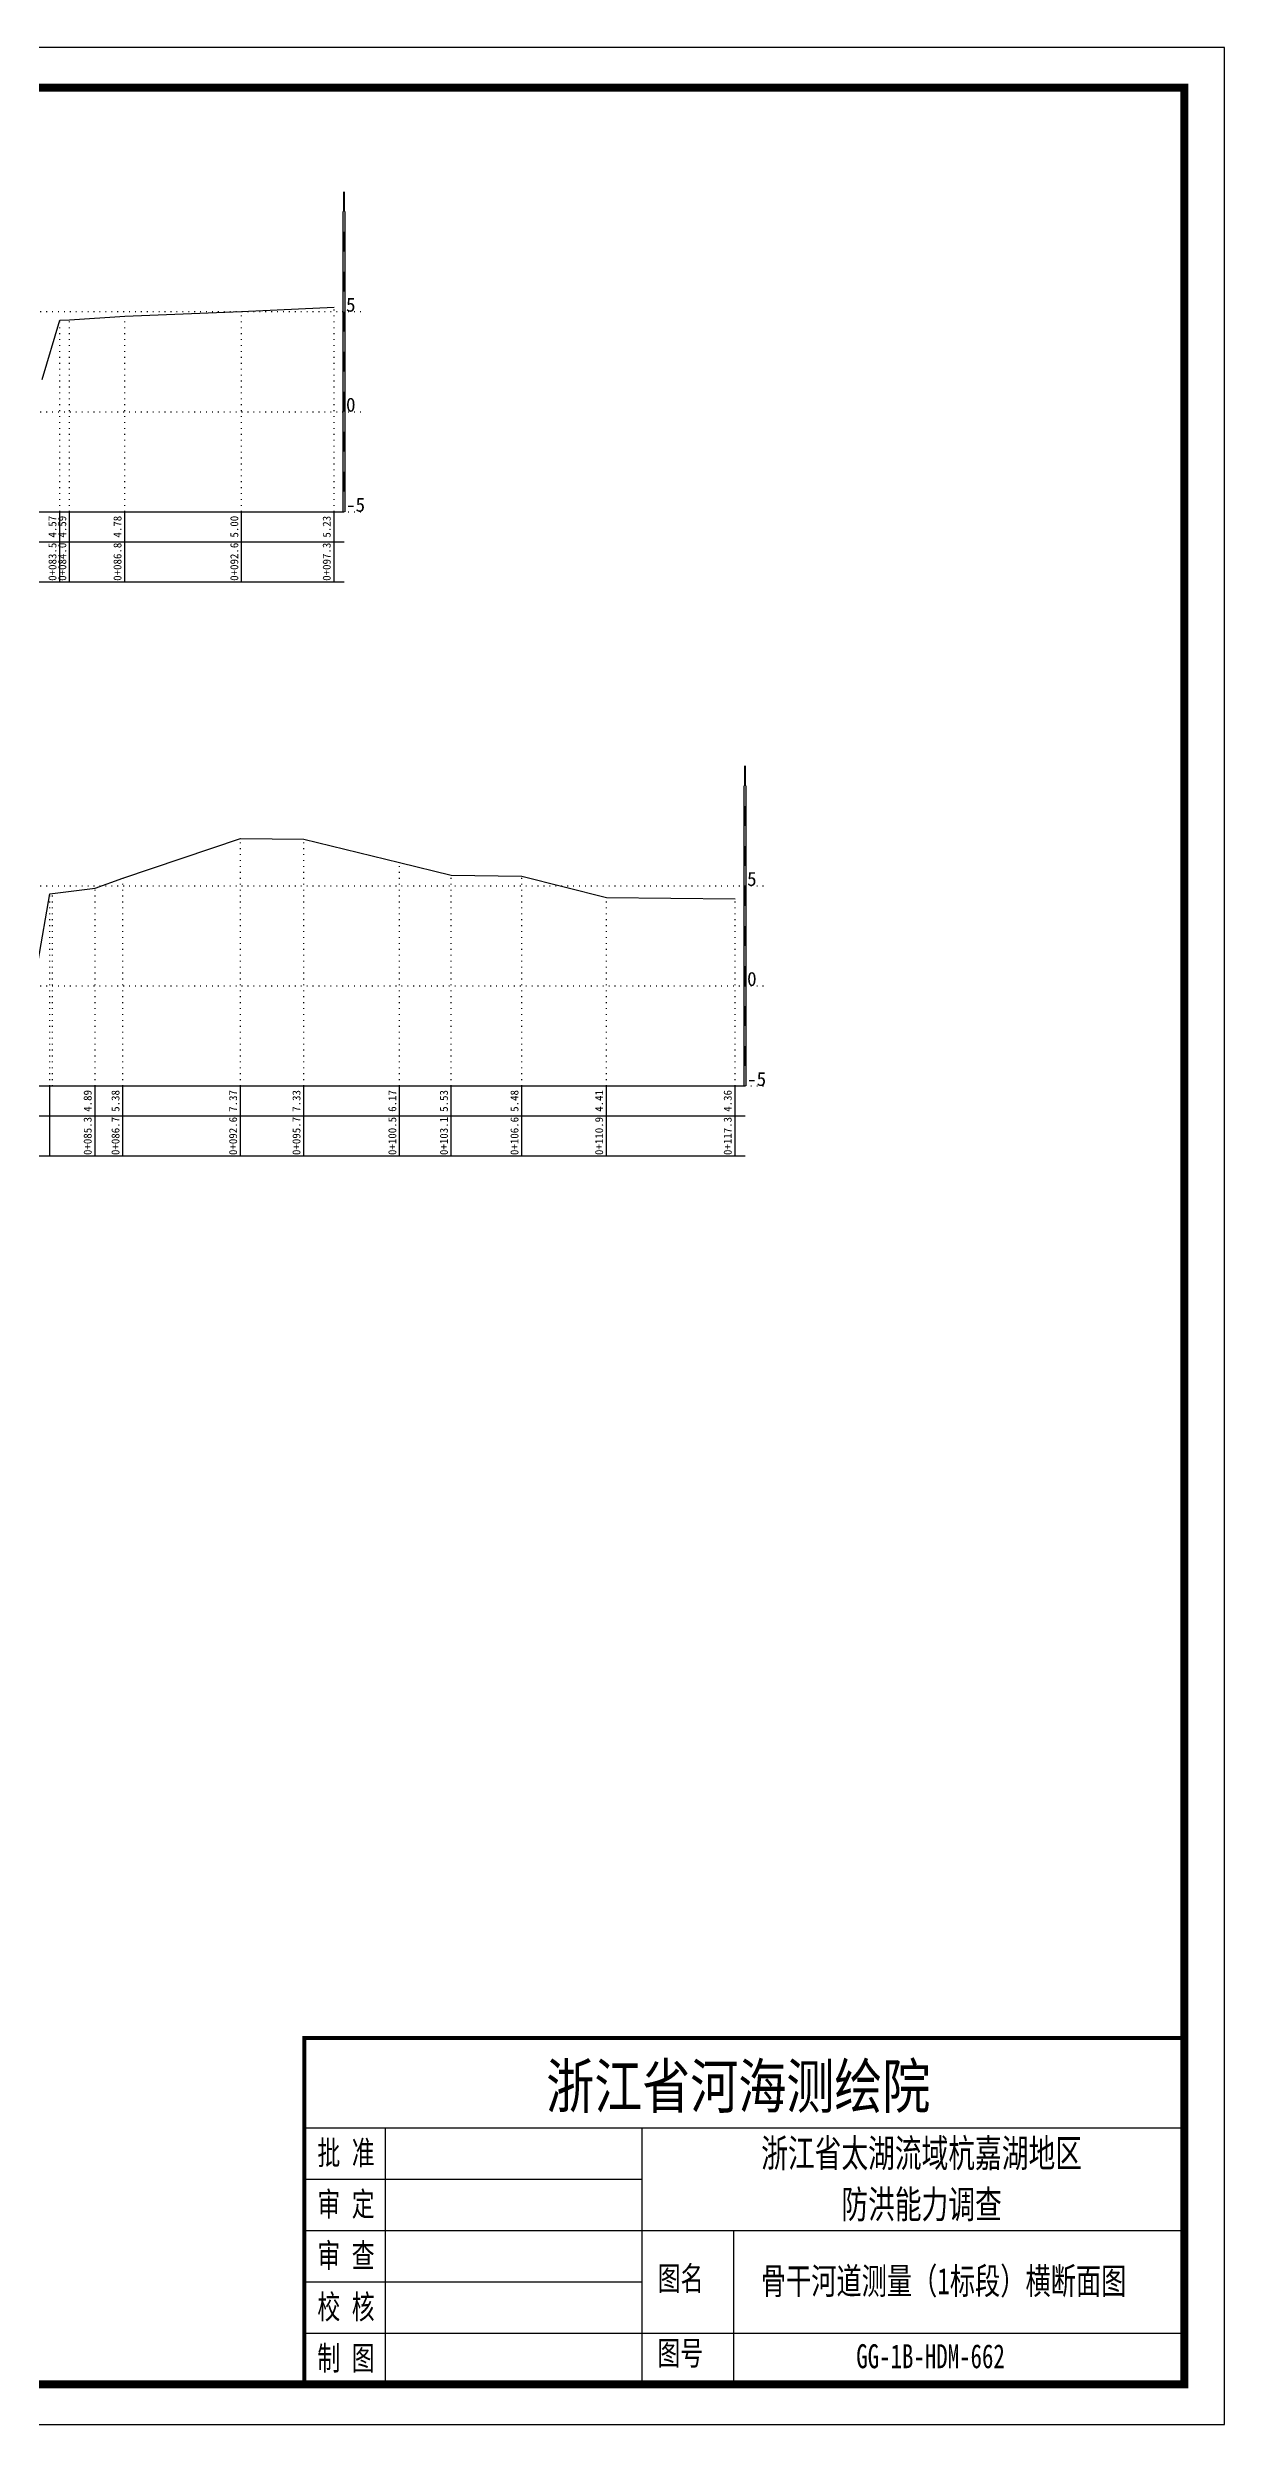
# Model space of a CAD drawing. Header units: millimetres. Extents: x 519117 to 521788, y 3371934 to 3372232.
# Drawn here: x 519839.8 to 519986.9, y 3371934.2 to 3372231.2 of the extents above; entities that cross this region are included whole.
import ezdxf
from ezdxf.enums import TextEntityAlignment as Align

# ---------------------------------------------------------------- set-up
doc = ezdxf.new("R2010")
doc.units = ezdxf.units.MM
doc.header["$LTSCALE"] = 0.4
doc.header["$MEASUREMENT"] = 0
doc.linetypes.add('X4', pattern=[1.6, 0, -1.6])
for name, color, linetype in [('DMX', 1, 'Continuous'), ('TEXT', 7, 'Continuous'), ('zdm1', 5, 'Continuous'), ('ZDMT5', 3, 'Continuous'), ('图框', 7, 'Continuous')]:
    doc.layers.add(name, color=color, linetype=linetype)
doc.styles.add('HDM', font='仿宋_GB2312.ttf')
doc.styles.add('tk2', font='SimSun.ttf', dxfattribs={"width": 0.8})

msp = doc.modelspace()

# ---------------------------------------------------------------- linework, layer by layer
at = {"lineweight": 100, "const_width": 0.5}
msp.add_lwpolyline([(519981.88, 3371982.45), (519871.88, 3371982.45), (519871.88, 3371939.17), (519981.88, 3371939.17), (519981.88, 3371982.45)], dxfattribs=at)
at = {"layer": 'DMX', "linetype": 'Continuous', "flags": 128}
for points in [[(519839.11, 3372189.7), (519841.31, 3372197.1), (519842.53, 3372197.15), (519849.43, 3372197.62), (519864.03, 3372198.17), (519875.58, 3372198.75)], [(519838.58, 3372117), (519840.06, 3372125.42), (519840.38, 3372125.47), (519845.71, 3372126.15), (519849.18, 3372127.37), (519863.88, 3372132.35), (519871.81, 3372132.25), (519883.78, 3372129.35), (519890.23, 3372127.75), (519899.06, 3372127.62), (519909.63, 3372124.95), (519925.71, 3372124.82)]]:
    msp.add_lwpolyline(points, dxfattribs=at)
at = {"layer": 'TEXT', "color": 0}
for p, q in [((519871.88, 3371971.25, 0), (519981.88, 3371971.25, 0)), ((519881.96, 3371971.25, 0), (519881.96, 3371945.59, 0)), ((519914.05, 3371971.25, 0), (519914.05, 3371945.59, 0)), ((519871.88, 3371964.84, 0), (519914.05, 3371964.84, 0)), ((519871.88, 3371958.42, 0), (519914.05, 3371958.42, 0)), ((519914.05, 3371958.42, 0), (519981.88, 3371958.42, 0)), ((519925.53, 3371958.42, 0), (519925.53, 3371939.17, 0)), ((519871.88, 3371952, 0), (519914.05, 3371952, 0)), ((519871.88, 3371945.59, 0), (519981.88, 3371945.59, 0)), ((519881.96, 3371945.59, 0), (519881.96, 3371939.17, 0)), ((519914.05, 3371945.59, 0), (519914.05, 3371939.17, 0))]:
    msp.add_line(p, q, dxfattribs=at)
at = {"layer": 'zdm1', "linetype": 'Continuous'}
for p, q in [((519876.71, 3372173.17), (519876.71, 3372210.67)), ((519876.96, 3372173.17), (519876.96, 3372210.67)), ((519632.46, 3372173.17), (519876.83, 3372173.17)), ((519621.21, 3372169.42), (519876.83, 3372169.42)), ((519621.21, 3372164.42), (519876.83, 3372164.42)), ((519926.83, 3372101.42), (519926.83, 3372138.92)), ((519927.08, 3372101.42), (519927.08, 3372138.92)), ((519632.46, 3372101.42), (519926.96, 3372101.42)), ((519621.21, 3372097.67), (519926.96, 3372097.67)), ((519621.21, 3372092.67), (519926.96, 3372092.67))]:
    msp.add_line(p, q, dxfattribs=at)
at = {"layer": 'zdm1', "linetype": 'X4'}
for p, q in [((519628.71, 3372198.17), (519879.33, 3372198.17)), ((519628.71, 3372185.67), (519879.33, 3372185.67)), ((519628.71, 3372173.17), (519879.33, 3372173.17)), ((519628.71, 3372126.42), (519929.46, 3372126.42)), ((519628.71, 3372113.92), (519929.46, 3372113.92)), ((519628.71, 3372101.42), (519929.46, 3372101.42))]:
    msp.add_line(p, q, dxfattribs=at)
at = {"layer": 'zdm1', "linetype": 'Continuous', "flags": 128}
for points in [[(519876.83, 3372210.67, 0.25, 0.25, 0), (519876.83, 3372213.17, 0.25, 0.25, 0)], [(519876.83, 3372205.67, 0.25, 0.25, 0), (519876.83, 3372208.17, 0.25, 0.25, 0)], [(519876.83, 3372200.67, 0.25, 0.25, 0), (519876.83, 3372203.17, 0.25, 0.25, 0)], [(519876.83, 3372195.67, 0.25, 0.25, 0), (519876.83, 3372198.17, 0.25, 0.25, 0)], [(519876.83, 3372190.67, 0.25, 0.25, 0), (519876.83, 3372193.17, 0.25, 0.25, 0)], [(519876.83, 3372185.67, 0.25, 0.25, 0), (519876.83, 3372188.17, 0.25, 0.25, 0)], [(519876.83, 3372180.67, 0.25, 0.25, 0), (519876.83, 3372183.17, 0.25, 0.25, 0)], [(519876.83, 3372175.67, 0.25, 0.25, 0), (519876.83, 3372178.17, 0.25, 0.25, 0)], [(519926.96, 3372138.92, 0.25, 0.25, 0), (519926.96, 3372141.42, 0.25, 0.25, 0)], [(519926.96, 3372133.92, 0.25, 0.25, 0), (519926.96, 3372136.42, 0.25, 0.25, 0)], [(519926.96, 3372128.92, 0.25, 0.25, 0), (519926.96, 3372131.42, 0.25, 0.25, 0)], [(519926.96, 3372123.92, 0.25, 0.25, 0), (519926.96, 3372126.42, 0.25, 0.25, 0)], [(519926.96, 3372118.92, 0.25, 0.25, 0), (519926.96, 3372121.42, 0.25, 0.25, 0)], [(519926.96, 3372113.92, 0.25, 0.25, 0), (519926.96, 3372116.42, 0.25, 0.25, 0)], [(519926.96, 3372108.92, 0.25, 0.25, 0), (519926.96, 3372111.42, 0.25, 0.25, 0)], [(519926.96, 3372103.92, 0.25, 0.25, 0), (519926.96, 3372106.42, 0.25, 0.25, 0)]]:
    msp.add_lwpolyline(points, format="xyseb", dxfattribs=at)
at = {"layer": 'ZDMT5', "linetype": 'X4'}
for p, q in [((519849.43, 3372173.17), (519849.43, 3372197.62)), ((519864.03, 3372173.17), (519864.03, 3372198.17)), ((519875.58, 3372173.17), (519875.58, 3372198.75)), ((519841.31, 3372173.17), (519841.31, 3372197.1)), ((519842.53, 3372173.17), (519842.53, 3372197.15)), ((519863.88, 3372101.42), (519863.88, 3372132.35)), ((519871.81, 3372101.42), (519871.81, 3372132.25)), ((519883.78, 3372101.42), (519883.78, 3372129.35)), ((519845.71, 3372101.42), (519845.71, 3372126.15)), ((519849.18, 3372101.42), (519849.18, 3372127.37)), ((519890.23, 3372101.42), (519890.23, 3372127.75)), ((519899.06, 3372101.42), (519899.06, 3372127.62)), ((519840.06, 3372101.42), (519840.06, 3372125.42)), ((519840.38, 3372101.42), (519840.38, 3372125.47)), ((519909.63, 3372101.42), (519909.63, 3372124.95)), ((519925.71, 3372101.42), (519925.71, 3372124.82))]:
    msp.add_line(p, q, dxfattribs=at)
at = {"layer": 'ZDMT5', "linetype": 'Continuous'}
for p, q in [((519841.31, 3372164.42), (519841.31, 3372173.17)), ((519842.53, 3372164.42), (519842.53, 3372173.17)), ((519849.43, 3372164.42), (519849.43, 3372173.17)), ((519864.03, 3372164.42), (519864.03, 3372173.17)), ((519875.58, 3372164.42), (519875.58, 3372173.17)), ((519840.06, 3372092.67), (519840.06, 3372101.42)), ((519845.71, 3372092.67), (519845.71, 3372101.42)), ((519849.18, 3372092.67), (519849.18, 3372101.42)), ((519863.88, 3372092.67), (519863.88, 3372101.42)), ((519871.81, 3372092.67), (519871.81, 3372101.42)), ((519883.78, 3372092.67), (519883.78, 3372101.42)), ((519890.23, 3372092.67), (519890.23, 3372101.42)), ((519899.06, 3372092.67), (519899.06, 3372101.42)), ((519909.63, 3372092.67), (519909.63, 3372101.42)), ((519925.71, 3372092.67), (519925.71, 3372101.42))]:
    msp.add_line(p, q, dxfattribs=at)
at = {"layer": '图框', "flags": 128}
msp.add_lwpolyline([(519566.88, 3371934.17), (519986.88, 3371934.17), (519986.88, 3372231.17), (519566.88, 3372231.17)], close=True, dxfattribs=at)
at = {"layer": '图框', "const_width": 1, "flags": 128}
msp.add_lwpolyline([(519591.88, 3371939.17), (519981.88, 3371939.17), (519981.88, 3372226.17), (519591.88, 3372226.17)], close=True, dxfattribs=at)

# ---------------------------------------------------------------- texts
at = {"layer": 'TEXT', "color": 7, "ltscale": 8, "style": 'tk2'}
for tag, p, s, height, width in [('浙江省河海测绘院', (519902.1, 3371973.69, 0), '（单位名称）', 5.5, 0.8), ('批 准', (519873.5, 3371966.62, 0), '批准', 3, 0.7), ('审 定', (519873.5, 3371960.21, 0), '审定', 3, 0.7), ('审 查', (519873.5, 3371953.79, 0), '审 查', 3, 0.7), ('图名', (519916.03, 3371950.92, 0), '审查', 3, 0.7), ('校 核', (519873.5, 3371947.37, 0), '校 核', 3, 0.7), ('制 图', (519873.5, 3371940.96, 0), '制 图', 3, 0.7), ('图号', (519915.99, 3371941.59, 0), '图号', 3, 0.7)]:
    msp.add_attdef(tag, p, s, height=height, dxfattribs=dict(at, width=width))
at = {"layer": 'TEXT', "color": 0, "style": 'tk2', "width": 0.7}
for tag, text, height, p in [('浙江省太湖流域杭嘉湖地区', '浙江省太湖流域杭嘉湖地区', 3.5, (519949.02, 3371968.07, -206.67)), ('防洪能力调查', '防洪能力调查', 3.5, (519949.02, 3371961.68, -206.67)), ('骨干河道测量（1标段）横断面图', '骨干河道测量（1标段）横断面图', 3.3, (519951.77, 3371952.1, -206.67)), ('GG-1B-HDM-662', 'GG-1B-HDM-001', 3, (519950.14, 3371942.7, -206.67))]:
    msp.add_attdef(tag, text=text, height=height, dxfattribs=at).set_placement(p, align=Align.MIDDLE_CENTER)
at = {"layer": 'zdm1', "linetype": 'Continuous', "style": 'HDM'}
for s, p in [('5', (519877.08, 3372198.17)), ('0', (519877.08, 3372185.67)), ('-5', (519877.08, 3372173.17)), ('5', (519927.21, 3372126.42)), ('0', (519927.21, 3372113.92)), ('-5', (519927.21, 3372101.42))]:
    msp.add_text(s, height=1.75, dxfattribs=at).set_placement(p)
at = {"layer": 'ZDMT5', "linetype": 'Continuous', "style": 'HDM'}
for s, p in [('4.57', (519841.18, 3372171.3)), ('4.59', (519842.41, 3372171.3)), ('4.78', (519849.31, 3372171.3)), ('5.00', (519863.91, 3372171.3)), ('5.23', (519875.46, 3372171.3)), ('0+083.5', (519841.18, 3372166.92)), ('0+084.0', (519842.41, 3372166.92)), ('0+086.8', (519849.31, 3372166.92)), ('0+092.6', (519863.91, 3372166.92)), ('0+097.3', (519875.46, 3372166.92)), ('4.89', (519845.58, 3372099.55)), ('5.38', (519849.06, 3372099.55)), ('7.37', (519863.76, 3372099.55)), ('7.33', (519871.68, 3372099.55)), ('6.17', (519883.66, 3372099.55)), ('5.53', (519890.11, 3372099.55)), ('5.48', (519898.93, 3372099.55)), ('4.41', (519909.51, 3372099.55)), ('4.36', (519925.58, 3372099.55)), ('0+085.3', (519845.58, 3372095.17)), ('0+086.7', (519849.06, 3372095.17)), ('0+092.6', (519863.76, 3372095.17)), ('0+095.7', (519871.68, 3372095.17)), ('0+100.5', (519883.66, 3372095.17)), ('0+103.1', (519890.11, 3372095.17)), ('0+106.6', (519898.93, 3372095.17)), ('0+110.9', (519909.51, 3372095.17)), ('0+117.3', (519925.58, 3372095.17))]:
    msp.add_text(s, height=1, rotation=90, dxfattribs=at).set_placement(p, align=Align.BOTTOM_CENTER)

doc.saveas('drawing.dxf')
